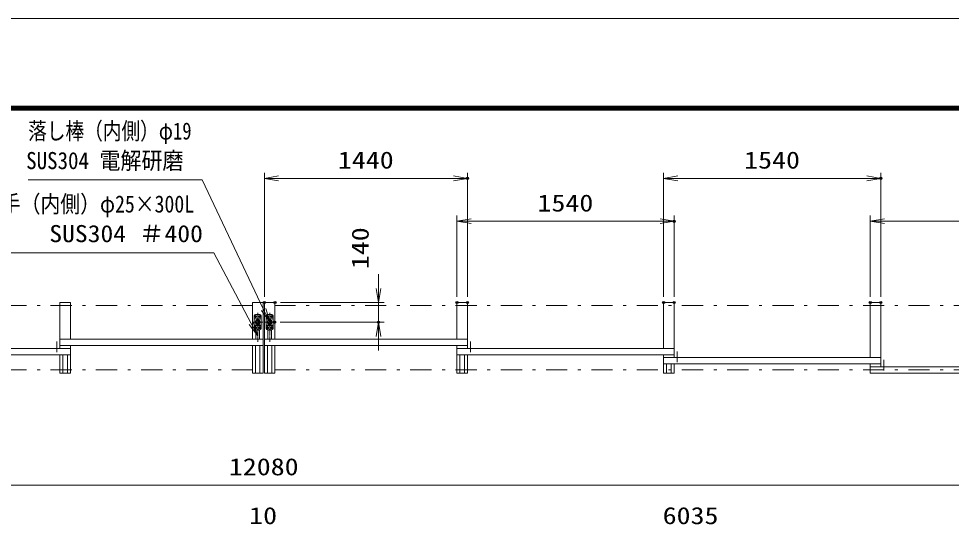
# Model space of a CAD drawing. Units: millimetres at full size. Extents: x -11880 to 11880, y -8400 to 8400.
# Drawn here: x -486 to 6126, y 4801 to 8400 of the extents above; entities that cross this region are included whole.
import ezdxf
from ezdxf.enums import TextEntityAlignment as Align

# ---------------------------------------------------------------- set-up
doc = ezdxf.new("R2010")
doc.units = ezdxf.units.MM
doc.header["$LTSCALE"] = 30
doc.header["$PDMODE"] = 32
doc.header["$PDSIZE"] = 15
for name, pattern in [('USER1', [10.7, 5, -2.5, 0.7, -2.5]), ('USER2', [2.7, 2, -0.7]), ('USER4', [9, 6, -0.75, 1.5, -0.75])]:
    doc.linetypes.add(name, pattern=pattern)
for name, color, linetype, lineweight in [('0-0_D-TTL', 7, 'Continuous', 18), ('0-1_軸線', 6, 'USER1', 18), ('0-3_外形線', 7, 'Continuous', 18), ('0-4_隠れ線', 4, 'USER2', 18), ('0-5_0', 7, 'Continuous', 18), ('0-9_寸法線', 3, 'Continuous', 18)]:
    doc.layers.add(name, color=color, linetype=linetype, lineweight=lineweight)
doc.layers.add('0-A_DEFPOINTS', color=7, linetype='Continuous')
doc.styles.add('ＭＳ ゴシック', font='')
doc.styles.get('ＭＳ ゴシック').set_extended_font_data('MS Gothic')

# ---------------------------------------------------------------- blocks, each defined once
blk = doc.blocks.new('PROFSP00FOS256')
at = {"layer": '0-1_軸線'}
for p, q in [((-243.2, 0), (243.2, 0)), ((0, 243.2), (0, -243.2))]:
    blk.add_line(p, q, dxfattribs=at)
at = {"layer": '0-3_外形線'}
blk.add_lwpolyline([(0, -225.2), (195, -112.6), (195, 112.6), (0, 225.2), (-195, 112.6), (-195, -112.6)], close=True, dxfattribs=at)
for start, end in [(0, 180), (180, 0)]:
    blk.add_arc((0, 0), 195, start, end, dxfattribs=at)
blk = doc.blocks.new('tedrtdyfdufu')
at = {"layer": '0-1_軸線', "linetype": 'Continuous'}
for p, q in [((0, 2034.1), (0, -2034.1)), ((-1041.3, 0), (1041.3, 0)), ((-693.4, 1200), (-180.8, 1200)), ((171.6, 1200), (684.3, 1200)), ((-450, -929.1), (-450, -1505.8)), ((171.6, -1200), (684.3, -1200))]:
    blk.add_line(p, q, dxfattribs=at)
at = {"layer": '0-3_外形線'}
for p, q in [((-750, 1350), (-750, -1350)), ((750, 750), (-750, 750)), ((450, 1650), (-450, 1650)), ((750, -1350), (750, 1350)), ((750, -750), (-750, -750)), ((-450, -1650), (450, -1650))]:
    blk.add_line(p, q, dxfattribs=at)
blk.add_circle((0, 0), 525, dxfattribs=at)
for centre, start, end in [((-450, 1350), 90, 180), ((450, 1350), 0, 90), ((-450, -1350), 180, 270), ((450, -1350), 270, 0)]:
    blk.add_arc(centre, 300, start, end, dxfattribs=at)
at = {"layer": '0-4_隠れ線'}
blk.add_line((750, -630), (-750, -630), dxfattribs=at)
blk.add_circle((0, 0), 315, dxfattribs=at)
at = {"layer": '0-5_0'}
for p in [(-450, 1200), (450, 1200), (-450, -1200), (450, -1200)]:
    blk.add_blockref('PROFSP00FOS256', p, dxfattribs=at)
blk = doc.blocks.new('A$C4093506B')
at = {"layer": '0-1_軸線', "linetype": 'USER4'}
blk.add_line((1.7, 532.5), (1.7, -2662.5), dxfattribs=at)
at = {"layer": '0-3_外形線'}
for p, q in [((-373.3, 0), (376.7, 0)), ((-373.3, -1755), (-373.3, 0)), ((376.7, -1755), (376.7, 0))]:
    blk.add_line(p, q, dxfattribs=at)
blk.add_arc((1.7, -1755), 375, 180, 0, dxfattribs=at)
blk = doc.blocks.new('_OPEN')
at = {"layer": '0-5_0'}
blk.add_line((0, 0), (-30, 0), dxfattribs=at)
blk.add_lwpolyline([(-30, 5), (0, 0), (-30, -5)], dxfattribs=at)
blk = doc.blocks.new('S159')
at = {"layer": '0-9_寸法線'}
for points in [[(15627976.5, -15250931.3), (15676914.9, -15250931.3), (15684859.8, -15265924.3), (15686264.6, -15268575.1)], [(15684418, -15266158.4), (15686264.6, -15268575.1), (15685301.7, -15265690.2)]]:
    blk.add_lwpolyline(points, dxfattribs=at)
at = {"layer": '0-9_寸法線', "color": 254, "style": 'ＭＳ ゴシック'}
for s, width, p in [('取手（内側）φ25×300L', 0.85, (15627400.5, -15243440.7)), ('SUS304 ＃400', 1.1, (15641915.7, -15249740.7))]:
    blk.add_text(s, height=3637, dxfattribs=dict(at, width=width)).set_placement(p, align=Align.BOTTOM_LEFT)
blk = doc.blocks.new('S160')
at = {"layer": '0-9_寸法線'}
for points in [[(15637428.3, -15235401.3), (15674414.7, -15235401.3), (15687503.7, -15262966.6), (15688790.5, -15265676.7)], [(15687052, -15263181.1), (15688790.5, -15265676.7), (15687955.3, -15262752.2)]]:
    blk.add_lwpolyline(points, dxfattribs=at)
at = {"layer": '0-9_寸法線', "color": 254, "style": 'ＭＳ ゴシック'}
for s, width, p in [('落し棒（内側）φ19', 0.8, (15637428.3, -15227910.7)), ('SUS304 電解研磨', 0.9, (15636996.3, -15234210.7))]:
    blk.add_text(s, height=3637, dxfattribs=dict(at, width=width)).set_placement(p, align=Align.BOTTOM_LEFT)

msp = doc.modelspace()

# ---------------------------------------------------------------- linework, layer by layer
at = {"layer": '0-0_D-TTL'}
for points in [[(-11879.83, -8399.88), (11880.17, -8399.88), (11880.17, 8400.12), (-11879.83, 8400.12)], [(-11116.11, 7779.54), (11116.46, 7779.54), (11116.46, -7777.6), (-11116.11, -7777.6)], [(-11109.04, 7772.47), (11109.39, 7772.47), (11109.39, -7770.53), (-11109.04, -7770.53)], [(-11101.97, 7765.4), (11102.32, 7765.4), (11102.32, -7763.46), (-11101.97, -7763.46)], [(-11094.9, 7758.33), (11095.24, 7758.33), (11095.24, -7756.38), (-11094.9, -7756.38)], [(-11087.83, 7751.26), (11088.17, 7751.26), (11088.17, -7749.31), (-11087.83, -7749.31)]]:
    msp.add_lwpolyline(points, close=True, dxfattribs=at)
at = {"layer": '0-1_軸線'}
for p, q in [((-6999.85, 6366.67), (1246.41, 6366.67)), ((9502.67, 6366.67), (1256.41, 6366.67)), ((-214.59, 6035.48), (-214.59, 6111.1)), ((2717.41, 6035.48), (2717.41, 6111.1)), ((4182.41, 5964.57), (4182.41, 6040.19)), ((5647.41, 5904.95), (5647.41, 5980.57)), ((-6999.85, 5909.67), (1246.41, 5909.67)), ((9502.67, 5909.67), (1256.41, 5909.67))]:
    msp.add_line(p, q, dxfattribs=at)
at = {"layer": '0-3_外形線'}
for p, q in [((-193.59, 6063.17), (-193.59, 6388.17)), ((-118.59, 6388.17), (-193.59, 6388.17)), ((-118.59, 6128.17), (-118.59, 6388.17)), ((1171.41, 6128.17), (1171.41, 6388.17)), ((1246.41, 6388.17), (1171.41, 6388.17)), ((1246.41, 6388.17), (1246.41, 5888.17)), ((1256.41, 6388.17), (1256.41, 5888.17)), ((1256.41, 6388.17), (1331.41, 6388.17)), ((1331.41, 6128.17), (1331.41, 6388.17)), ((2621.41, 6128.17), (2621.41, 6388.17)), ((2621.41, 6388.17), (2696.41, 6388.17)), ((2696.41, 6063.17), (2696.41, 6388.17)), ((4086.41, 6063.17), (4086.41, 6388.17)), ((4086.41, 6388.17), (4161.41, 6388.17)), ((4161.41, 6388.17), (4161.41, 5998.17)), ((5626.41, 5933.17), (5626.41, 6388.17)), ((-193.59, 6128.17), (1246.41, 6128.17)), ((1246.41, 6083.17), (-193.59, 6083.17)), ((-118.59, 5888.17), (-118.59, 6083.17)), ((1171.41, 5888.17), (1171.41, 6083.17)), ((1192.91, 5888.17), (1192.91, 6083.17)), ((1224.91, 5888.17), (1224.91, 6083.17)), ((2696.41, 6128.17), (1256.41, 6128.17)), ((1256.41, 6083.17), (2696.41, 6083.17)), ((1277.91, 5888.17), (1277.91, 6083.17)), ((1309.91, 5888.17), (1309.91, 6083.17)), ((1331.41, 5888.17), (1331.41, 6083.17)), ((2621.41, 5888.17), (2621.41, 6083.17)), ((-118.59, 6063.17), (-1658.59, 6063.17)), ((-118.59, 6018.17), (-1658.59, 6018.17)), ((-193.59, 5888.17), (-193.59, 6018.17)), ((-172.09, 6018.17), (-172.09, 5888.17)), ((-140.09, 6018.17), (-140.09, 5888.17)), ((2621.41, 6063.17), (4161.41, 6063.17)), ((2621.41, 6018.17), (4161.41, 6018.17)), ((2642.91, 6018.17), (2642.91, 5888.17)), ((2674.91, 6018.17), (2674.91, 5888.17)), ((2696.41, 5888.17), (2696.41, 6018.17)), ((4086.41, 5888.17), (4086.41, 6018.17)), ((4086.41, 5998.17), (5626.41, 5998.17)), ((4086.41, 5953.17), (5626.41, 5953.17)), ((4107.91, 5953.17), (4107.91, 5888.17)), ((4139.91, 5953.17), (4139.91, 5888.17)), ((4161.41, 5888.17), (4161.41, 5953.17)), ((5551.41, 5953.17), (5551.41, 5888.17)), ((-118.59, 5888.17), (-193.59, 5888.17)), ((1246.41, 5888.17), (1171.41, 5888.17)), ((1256.41, 5888.17), (1331.41, 5888.17)), ((2621.41, 5888.17), (2696.41, 5888.17)), ((4086.41, 5888.17), (4161.41, 5888.17)), ((7291.41, 5933.17), (5551.41, 5933.17)), ((5551.41, 5888.17), (7291.41, 5888.17))]:
    msp.add_line(p, q, dxfattribs=at)
msp.add_lwpolyline([(5551.41, 5998.17), (5551.41, 6388.17), (5626.41, 6388.17)], dxfattribs=at)
at = {"layer": '0-9_寸法線'}
for p, q in [((1256.41, 6428.17), (1256.41, 7308.17)), ((2696.41, 6428.17), (2696.41, 7308.17)), ((4086.41, 6428.17), (4086.41, 7308.17)), ((5626.41, 6428.17), (5626.41, 7308.17)), ((1256.41, 7268.17), (2696.41, 7268.17)), ((4086.41, 7268.17), (5626.41, 7268.17)), ((2621.41, 6428.17), (2621.41, 7003.8)), ((2621.41, 6963.8), (4161.41, 6963.8)), ((4161.41, 6428.17), (4161.41, 7003.8)), ((5551.41, 6428.17), (5551.41, 7003.8)), ((5551.41, 6963.8), (7291.41, 6963.8)), ((2065.03, 6488.17), (2065.03, 6588.17)), ((1371.41, 6388.17), (2105.03, 6388.17)), ((2065.03, 6388.17), (2065.03, 6248.17)), ((1368.62, 6248.17), (2105.03, 6248.17)), ((2065.03, 6148.17), (2065.03, 6048.17)), ((-4788.59, 5094.14), (7291.41, 5094.14))]:
    msp.add_line(p, q, dxfattribs=at)
at = {"layer": '0-A_DEFPOINTS'}
for p in [(2696.41, 7268.17), (5626.41, 7268.17), (4161.41, 6963.8), (1256.41, 6388.17), (1331.41, 6388.17), (2621.41, 6388.17), (2696.41, 6388.17), (4086.41, 6388.17), (4161.41, 6388.17), (5551.41, 6388.17), (5626.41, 6388.17), (1328.62, 6248.17), (2065.03, 6248.17)]:
    msp.add_point(p, dxfattribs=at)

# ---------------------------------------------------------------- block references
at = {"layer": '0-3_外形線', "xscale": 0.03333333, "yscale": 0.03333333}
for p in [(1208.91, 6248.17), (1293.91, 6248.17)]:
    msp.add_blockref('tedrtdyfdufu', p, dxfattribs=at)
at = {"layer": '0-3_外形線', "xscale": 0.03333333, "yscale": 0.03333333, "rotation": 180}
for p in [(1208.96, 6128.17), (1293.96, 6128.17)]:
    msp.add_blockref('A$C4093506B', p, dxfattribs=at)
at = {"layer": '0-9_寸法線'}
for name, p, xscale, yscale in [('S160', (-521665.77, 515104.06), 0.03333333, 0.03333333), ('_OPEN', (2696.41, 7268.17), 3.333333, 3.333333), ('_OPEN', (5626.41, 7268.17), 3.333333, 3.333333), ('S159', (-521665.77, 515104.06), 0.03333333, 0.03333333), ('_OPEN', (4161.41, 6963.8), 3.333333, 3.333333)]:
    msp.add_blockref(name, p, dxfattribs=dict(at, xscale=xscale, yscale=yscale))
at = {"layer": '0-9_寸法線', "xscale": 3.333333, "yscale": 3.333333}
for p, rotation in [((1256.41, 7268.17), 180), ((4086.41, 7268.17), 180), ((2621.41, 6963.8), 180), ((5551.41, 6963.8), 180), ((2065.03, 6388.17), 270), ((2065.03, 6248.17), 90)]:
    msp.add_blockref('_OPEN', p, dxfattribs=dict(at, rotation=rotation))

# ---------------------------------------------------------------- texts
at = {"layer": '0-9_寸法線', "color": 254, "style": 'ＭＳ ゴシック', "width": 1.2}
for s, p in [('1440', (1777.21, 7300.86)), ('1540', (4657.21, 7300.86)), ('1540', (3192.21, 6996.49)), ('12080', (1004.21, 5126.82)), ('10', (1148.21, 4780.52)), ('6035', (4079.51, 4780.52))]:
    msp.add_text(s, height=121.2, dxfattribs=at).set_placement(p, align=Align.BOTTOM_LEFT)
msp.add_text('140', height=121.2, rotation=90, dxfattribs=at).set_placement((2032.35, 6624.38), align=Align.BOTTOM_LEFT)

doc.saveas('drawing.dxf')
